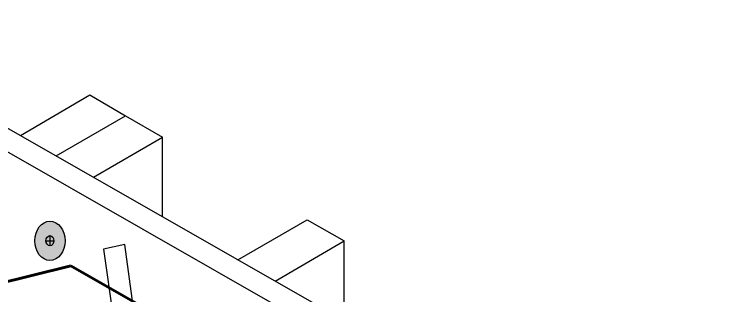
# Model space of a CAD drawing. Header units: inches. Extents: x -20.8 to 74.7, y -53.7 to 19.1.
# Drawn here: x 7.153 to 9.517, y -24.157 to -23.206 of the extents above; entities that cross this region are included whole.
import ezdxf

# ---------------------------------------------------------------- set-up
doc = ezdxf.new("R2010")
doc.units = ezdxf.units.IN
doc.header["$MEASUREMENT"] = 0
doc.layers.add('G-ANNO-TTLB', color=7, linetype='Continuous', lineweight=0)
doc.layers.add('TYVEK', color=7, linetype='Continuous', lineweight=0)

# ---------------------------------------------------------------- blocks, each defined once
blk = doc.blocks.new('Block_332')
at = {"layer": 'TYVEK', "true_color": 0x003b71, "transparency": 33554687}
h = blk.add_hatch(color=156, dxfattribs=at)
h.dxf.hatch_style = 2
edge = h.paths.add_edge_path()
edge.add_ellipse((7.2744, -23.9706), major_axis=(0, 0.0664), ratio=0.766948, start_angle=0, end_angle=360)
at = {"layer": 'TYVEK', "color": 252, "lineweight": 25, "true_color": 0x838484}
for p, q in [((7.2609, -23.9701), (7.2879, -23.9701)), ((7.2744, -23.953), (7.2744, -23.9873))]:
    blk.add_line(p, q, dxfattribs=at)
at = {"layer": 'TYVEK', "color": 18, "lineweight": 25, "true_color": 0x000000}
blk.add_ellipse((7.2744, -23.9706), major_axis=(0, 0.0664), ratio=0.766948, dxfattribs=at)
at = {"layer": 'TYVEK', "color": 252, "lineweight": 25, "true_color": 0x838484}
blk.add_ellipse((7.2744, -23.9701), major_axis=(0, 0.0171), ratio=0.788846, dxfattribs=at)
blk = doc.blocks.new('Block_330')
at = {"layer": 'TYVEK'}
blk.add_blockref('Block_332', (0, 0), dxfattribs=at)

msp = doc.modelspace()

# ---------------------------------------------------------------- hatches: boundary and pattern name
at = {"layer": 'G-ANNO-TTLB', "true_color": 0xb9529f, "transparency": 33554687}
h = msp.add_hatch(color=233, dxfattribs=at)
edge = h.paths.add_edge_path()
edge.add_spline(control_points=[(19.8832, -53.7487), (19.8832, -53.7487), (-20.8169, -53.7487), (-20.8169, -53.7487), (-20.8169, -53.7487), (-20.8169, -19.6134), (-20.8169, -19.6134), (-20.8169, -19.6134), (19.8832, -19.6134), (19.8832, -19.6134), (19.8832, -19.6134), (19.8832, -53.7487), (19.8832, -53.7487)], knot_values=[0, 0, 0, 0, 1, 1, 1, 2, 2, 2, 3, 3, 3, 4, 4, 4, 4], degree=3, periodic=0)
edge = h.paths.add_edge_path()
edge.add_spline(control_points=[(-20.6918, -19.7385), (-20.6918, -19.7385), (-20.6918, -53.6237), (-20.6918, -53.6237), (-20.6918, -53.6237), (19.7581, -53.6237), (19.7581, -53.6237), (19.7581, -53.6237), (19.7581, -19.7385), (19.7581, -19.7385), (19.7581, -19.7385), (-20.6918, -19.7385), (-20.6918, -19.7385)], knot_values=[0, 0, 0, 0, 1, 1, 1, 2, 2, 2, 3, 3, 3, 4, 4, 4, 4], degree=3, periodic=0)
edge.add_line((-20.6918, -19.7385), (-20.6918, -19.7385))

# ---------------------------------------------------------------- linework, layer by layer
at = {"layer": 'G-ANNO-TTLB'}
for points in [[(19.8832, -53.7487), (19.8832, -53.7487), (-20.8169, -53.7487), (-20.8169, -53.7487), (-20.8169, -53.7487), (-20.8169, -19.6134), (-20.8169, -19.6134), (-20.8169, -19.6134), (19.8832, -19.6134), (19.8832, -19.6134), (19.8832, -19.6134), (19.8832, -53.7487), (19.8832, -53.7487)], [(-20.6918, -19.7385), (-20.6918, -19.7385), (-20.6918, -53.6237), (-20.6918, -53.6237), (-20.6918, -53.6237), (19.7581, -53.6237), (19.7581, -53.6237), (19.7581, -53.6237), (19.7581, -19.7385), (19.7581, -19.7385), (19.7581, -19.7385), (-20.6918, -19.7385), (-20.6918, -19.7385)]]:
    msp.add_open_spline(points, degree=3, knots=[0, 0, 0, 0, 1, 1, 1, 2, 2, 2, 3, 3, 3, 4, 4, 4, 4], dxfattribs=at)
at = {"layer": 'TYVEK', "color": 2, "lineweight": 25, "true_color": 0xf5eb12}
msp.add_line((9.8371, -25.1357), (6.1027, -23.0033), dxfattribs=at)
at = {"layer": 'TYVEK', "color": 18, "lineweight": 25, "true_color": 0x000000}
msp.add_line((9.7678, -25.1764), (6.0334, -23.044), dxfattribs=at)
at = {"layer": 'TYVEK', "color": 33, "lineweight": 25, "true_color": 0xcb9865}
for p, q in [((7.1755, -23.6158), (7.4092, -23.4777)), ((7.4092, -23.4777), (7.5294, -23.5488)), ((7.2953, -23.6843), (7.5294, -23.5488)), ((7.5294, -23.5488), (7.6544, -23.6205)), ((7.4211, -23.7555), (7.6544, -23.6205)), ((7.6544, -23.8893), (7.6544, -23.6205)), ((8.0335, -24.1062), (8.2669, -23.9711)), ((8.2669, -24.2396), (8.2669, -23.9711))]:
    msp.add_line(p, q, dxfattribs=at)
at = {"layer": 'TYVEK', "color": 18, "lineweight": 60, "true_color": 0x000000}
for p, q in [((6.7918, -24.1933), (7.3453, -24.0544)), ((7.3453, -24.0544), (8.9558, -24.9767))]:
    msp.add_line(p, q, dxfattribs=at)
at = {"layer": 'TYVEK', "color": 33, "lineweight": 25, "true_color": 0xcb9865}
msp.add_lwpolyline([(8.0335, -24.1062), (7.9085, -24.0345), (8.1419, -23.8994), (8.2669, -23.9711)], dxfattribs=at)
at = {"layer": 'TYVEK', "color": 2, "lineweight": 25, "true_color": 0xf5eb12}
msp.add_lwpolyline([(7.5586, -24.2145), (7.527, -23.9825), (7.4549, -23.9982), (7.4872, -24.2282)], close=True, dxfattribs=at)

# ---------------------------------------------------------------- block references
at = {"layer": 'TYVEK'}
msp.add_blockref('Block_330', (0, 0), dxfattribs=at)

doc.saveas('drawing.dxf')
